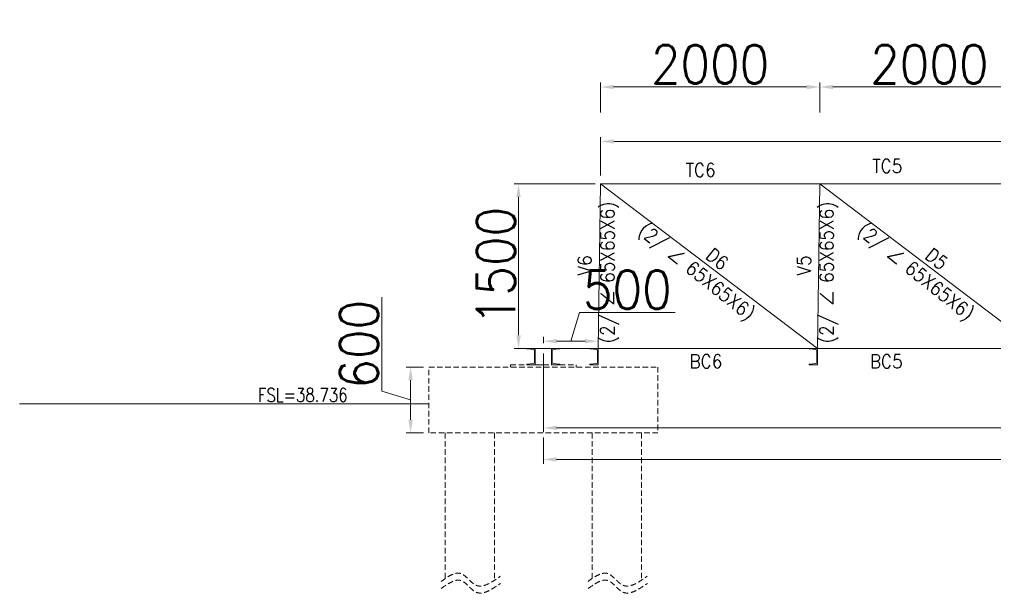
# Model space of a CAD drawing. Header units: millimetres. Extents: x 0 to 1124626, y -157535 to 82123.
# Drawn here: x 143817 to 152712, y 45463 to 50716 of the extents above; entities that cross this region are included whole.
import ezdxf

# ---------------------------------------------------------------- set-up
doc = ezdxf.new("R2010")
doc.units = ezdxf.units.MM
doc.header["$MEASUREMENT"] = 0
doc.linetypes.add('HIDDEN', pattern=[0.375, 0.25, -0.125])
for name, color, linetype, lineweight in [('CN', 253, 'Continuous', 15), ('Dim', 6, 'Continuous', 13), ('HIDE', 251, 'HIDDEN', 13), ('STR. STEEL', 25, 'Continuous', 18), ('Text', 7, 'Continuous', 15)]:
    doc.layers.add(name, color=color, linetype=linetype, lineweight=lineweight)
doc.styles.add('style1', font='romans.shx', dxfattribs={"width": 0.9, "height": 300})
doc.dimstyles.new('Copy of DIM-1', dxfattribs={"dimscale": 40, "dimtxt": 125, "dimasz": 3, "dimexe": 1, "dimexo": 1.2, "dimgap": 0.8, "dimtad": 1, "dimdec": 0, "dimzin": 1, "dimdsep": 46, "dimtxsty": 'style1', "dimcen": 2, "dimclrd": 8, "dimclre": 8, "dimclrt": 7, "dimadec": 0, "dimazin": 0, "dimtfac": 1, "dimtdec": 0, "dimtofl": 0, "dimtmove": 1, "dimatfit": 3, "dimfxl": 1, "dimtolj": 1, "dimtzin": 0, "dimlwd": 9, "dimlwe": 9, "dimarcsym": 1})

# ---------------------------------------------------------------- blocks, each defined once
blk = doc.blocks.new('*D164')
at = {"layer": 'DEFPOINTS', "color": 0, "ltscale": 20, "transparency": 16777216}
for p in [(149117.6, 49603.8), (149117.6, 49244.9), (171117.2, 49217.3)]:
    blk.add_point(p, dxfattribs=at)
at = {"layer": 'Dim', "color": 8, "lineweight": 9, "ltscale": 20, "transparency": 16777216}
for p, q in [((149117.6, 49292.9), (149117.6, 49643.8)), ((171117.2, 49265.3), (171117.2, 49643.8)), ((170997.2, 49603.8), (149237.6, 49603.8))]:
    blk.add_line(p, q, dxfattribs=at)
at = {"layer": 'Dim', "color": 8, "ltscale": 20, "transparency": 16777216}
for points in [[(149237.6, 49623.8), (149237.6, 49583.8), (149117.6, 49603.8)], [(170997.2, 49583.8), (170997.2, 49623.8), (171117.2, 49603.8)]]:
    blk.add_solid(points, dxfattribs=at)
at = {"layer": 'Dim', "color": 7, "ltscale": 20, "transparency": 16777216, "insert": (160117.4, 49901.8), "char_height": 350, "attachment_point": 5, "style": 'style1'}
blk.add_mtext('\\A1;2/ ISMC 150', dxfattribs=at)
blk = doc.blocks.new('*D165')
at = {"layer": 'DEFPOINTS', "color": 0, "ltscale": 20, "transparency": 16777216}
for p in [(148596.5, 47716.9), (171596.5, 47716.9), (171596.5, 46991.2)]:
    blk.add_point(p, dxfattribs=at)
at = {"layer": 'Dim', "color": 8, "lineweight": 9, "ltscale": 20, "transparency": 16777216}
for p, q in [((148596.5, 47668.9), (148596.5, 46951.2)), ((171596.5, 47668.9), (171596.5, 46951.2)), ((148716.5, 46991.2), (171476.5, 46991.2))]:
    blk.add_line(p, q, dxfattribs=at)
at = {"layer": 'Dim', "color": 8, "ltscale": 20, "transparency": 16777216}
for points in [[(148716.5, 47011.2), (148716.5, 46971.2), (148596.5, 46991.2)], [(171476.5, 46971.2), (171476.5, 47011.2), (171596.5, 46991.2)]]:
    blk.add_solid(points, dxfattribs=at)
at = {"layer": 'Dim', "color": 7, "ltscale": 20, "transparency": 16777216, "insert": (160096.5, 47289.2), "char_height": 350, "attachment_point": 5, "style": 'style1'}
blk.add_mtext('\\A1;2/ ISMC 200', dxfattribs=at)
blk = doc.blocks.new('*D166')
at = {"layer": 'DEFPOINTS', "color": 0, "ltscale": 20, "transparency": 16777216}
for p in [(153117.2, 50100.7), (151117.2, 49821.2), (153117.2, 49821.2)]:
    blk.add_point(p, dxfattribs=at)
at = {"layer": 'Dim', "color": 8, "lineweight": 9, "ltscale": 20, "transparency": 16777216}
for p, q in [((151117.2, 49869.2), (151117.2, 50140.7)), ((151237.2, 50100.7), (152997.2, 50100.7)), ((153117.2, 49869.2), (153117.2, 50140.7))]:
    blk.add_line(p, q, dxfattribs=at)
at = {"layer": 'Dim', "color": 8, "ltscale": 20, "transparency": 16777216}
for points in [[(151237.2, 50120.7), (151237.2, 50080.7), (151117.2, 50100.7)], [(152997.2, 50080.7), (152997.2, 50120.7), (153117.2, 50100.7)]]:
    blk.add_solid(points, dxfattribs=at)
at = {"layer": 'Dim', "color": 7, "ltscale": 20, "transparency": 16777216, "insert": (152117.2, 50307.7), "char_height": 350, "attachment_point": 5, "style": 'style1'}
blk.add_mtext('\\A1;2000', dxfattribs=at)
blk = doc.blocks.new('*D175')
at = {"layer": 'DEFPOINTS', "color": 0, "ltscale": 20, "transparency": 16777216}
for p in [(171596.5, 47075.6), (148596.5, 46951.2), (171596.5, 46704.4)]:
    blk.add_point(p, dxfattribs=at)
at = {"layer": 'Dim', "color": 8, "lineweight": 9, "ltscale": 20, "transparency": 16777216}
for p, q in [((171596.5, 47027.6), (171596.5, 46664.4)), ((148596.5, 46903.2), (148596.5, 46664.4)), ((148716.5, 46704.4), (171476.5, 46704.4))]:
    blk.add_line(p, q, dxfattribs=at)
at = {"layer": 'Dim', "color": 8, "ltscale": 20, "transparency": 16777216}
for points in [[(148716.5, 46724.4), (148716.5, 46684.4), (148596.5, 46704.4)], [(171476.5, 46684.4), (171476.5, 46724.4), (171596.5, 46704.4)]]:
    blk.add_solid(points, dxfattribs=at)
at = {"layer": 'Dim', "color": 7, "ltscale": 20, "transparency": 16777216, "insert": (160096.5, 46911.4), "char_height": 350, "attachment_point": 5, "style": 'style1'}
blk.add_mtext('\\A1;23000', dxfattribs=at)
blk = doc.blocks.new('*D179')
at = {"layer": 'DEFPOINTS', "color": 0, "ltscale": 20, "transparency": 16777216}
for p in [(148369.8, 49217.3), (149117.2, 49217.3), (149096.5, 47716.9)]:
    blk.add_point(p, dxfattribs=at)
at = {"layer": 'Dim', "color": 8, "lineweight": 9, "ltscale": 20, "transparency": 16777216}
for p, q in [((149069.2, 49217.3), (148329.8, 49217.3)), ((148369.8, 47836.9), (148369.8, 49097.3)), ((149048.5, 47716.9), (148329.8, 47716.9))]:
    blk.add_line(p, q, dxfattribs=at)
at = {"layer": 'Dim', "color": 8, "ltscale": 20, "transparency": 16777216}
for points in [[(148389.8, 49097.3), (148349.8, 49097.3), (148369.8, 49217.3)], [(148349.8, 47836.9), (148389.8, 47836.9), (148369.8, 47716.9)]]:
    blk.add_solid(points, dxfattribs=at)
at = {"layer": 'Dim', "color": 7, "ltscale": 20, "transparency": 16777216, "insert": (148162.8, 48467.1), "char_height": 350, "attachment_point": 5, "rotation": 90, "style": 'style1'}
blk.add_mtext('\\A1;1500', dxfattribs=at)
blk = doc.blocks.new('*D177')
at = {"layer": 'DEFPOINTS', "color": 0, "ltscale": 20, "transparency": 16777216}
for p in [(151117.2, 50100.7), (149117.2, 49821.2), (151117.2, 49821.2)]:
    blk.add_point(p, dxfattribs=at)
at = {"layer": 'Dim', "color": 8, "lineweight": 9, "ltscale": 20, "transparency": 16777216}
for p, q in [((149117.2, 49869.2), (149117.2, 50140.7)), ((149237.2, 50100.7), (150997.2, 50100.7)), ((151117.2, 49869.2), (151117.2, 50140.7))]:
    blk.add_line(p, q, dxfattribs=at)
at = {"layer": 'Dim', "color": 8, "ltscale": 20, "transparency": 16777216}
for points in [[(149237.2, 50120.7), (149237.2, 50080.7), (149117.2, 50100.7)], [(150997.2, 50080.7), (150997.2, 50120.7), (151117.2, 50100.7)]]:
    blk.add_solid(points, dxfattribs=at)
at = {"layer": 'Dim', "color": 7, "ltscale": 20, "transparency": 16777216, "insert": (150117.2, 50307.7), "char_height": 350, "attachment_point": 5, "style": 'style1'}
blk.add_mtext('\\A1;2000', dxfattribs=at)
blk = doc.blocks.new('*D180')
at = {"layer": 'DEFPOINTS', "color": 0, "ltscale": 20, "transparency": 16777216}
for p in [(148596.5, 47782.1), (148596.5, 47716.9), (149096.5, 47716.9)]:
    blk.add_point(p, dxfattribs=at)
at = {"layer": 'Dim', "color": 8, "lineweight": 9, "ltscale": 20, "transparency": 16777216}
for p, q in [((148925.4, 48045.1), (148846.5, 47782.1)), ((149799, 48045.1), (148925.4, 48045.1)), ((148596.5, 47764.9), (148596.5, 47822.1)), ((148976.5, 47782.1), (148716.5, 47782.1)), ((149096.5, 47764.9), (149096.5, 47822.1))]:
    blk.add_line(p, q, dxfattribs=at)
at = {"layer": 'Dim', "color": 8, "ltscale": 20, "transparency": 16777216}
for points in [[(148716.5, 47802.1), (148716.5, 47762.1), (148596.5, 47782.1)], [(148976.5, 47762.1), (148976.5, 47802.1), (149096.5, 47782.1)]]:
    blk.add_solid(points, dxfattribs=at)
at = {"layer": 'Dim', "color": 7, "ltscale": 20, "transparency": 16777216, "insert": (149362.2, 48252.1), "char_height": 350, "attachment_point": 5, "style": 'style1'}
blk.add_mtext('\\A1;500', dxfattribs=at)
blk = doc.blocks.new('*D181')
at = {"layer": 'DEFPOINTS', "color": 0, "ltscale": 20, "transparency": 16777216}
for p in [(147385.2, 47546.2), (147551.5, 47546.2), (147551.5, 46946.2)]:
    blk.add_point(p, dxfattribs=at)
at = {"layer": 'Dim', "color": 8, "lineweight": 9, "ltscale": 20, "transparency": 16777216}
for p, q in [((147122.2, 48182.9), (147122.2, 47325.1)), ((147503.5, 47546.2), (147345.2, 47546.2)), ((147385.2, 47066.2), (147385.2, 47426.2)), ((147122.2, 47325.1), (147385.2, 47246.2)), ((147503.5, 46946.2), (147345.2, 46946.2))]:
    blk.add_line(p, q, dxfattribs=at)
at = {"layer": 'Dim', "color": 8, "ltscale": 20, "transparency": 16777216}
for points in [[(147405.2, 47426.2), (147365.2, 47426.2), (147385.2, 47546.2)], [(147365.2, 47066.2), (147405.2, 47066.2), (147385.2, 46946.2)]]:
    blk.add_solid(points, dxfattribs=at)
at = {"layer": 'Dim', "color": 7, "ltscale": 20, "transparency": 16777216, "insert": (146915.2, 47754), "char_height": 350, "attachment_point": 5, "rotation": 90, "style": 'style1'}
blk.add_mtext('\\A1;600', dxfattribs=at)

msp = doc.modelspace()

# ---------------------------------------------------------------- linework, layer by layer
at = {"layer": 'CN', "ltscale": 20}
for p, q in [((149117.2254, 49217.2755), (149096.5285, 47716.9185)), ((151117.2254, 49217.2755), (151096.5285, 47716.9185)), ((148471.5285, 47716.9185), (169096.5285, 47716.9185))]:
    msp.add_line(p, q, dxfattribs=at)
at = {"layer": 'CN', "linetype": 'Continuous', "ltscale": 5}
for p, q in [((149117.2254, 49217.2755), (171117.2254, 49217.2755)), ((149117.2254, 49217.2755), (151096.5285, 47716.9185)), ((151117.2254, 49217.2755), (153096.5285, 47716.9185))]:
    msp.add_line(p, q, dxfattribs=at)
at = {"layer": 'Dim', "ltscale": 20}
for p, q in [((148546.5285, 47716.9185), (148646.5285, 47716.9185)), ((148546.5285, 47566.9185), (148646.5285, 47566.9185)), ((143816.9635, 47211.9185), (147551.5285, 47211.9185))]:
    msp.add_line(p, q, dxfattribs=at)
at = {"layer": 'HIDE', "linetype": 'HIDDEN', "ltscale": 200}
for p, q in [((148296.5285, 47566.9185), (148896.5285, 47566.9185)), ((148296.5285, 47566.9185), (148296.5285, 47546.1508)), ((148896.5285, 47566.9185), (148896.5285, 47546.1508)), ((147701.5285, 46946.1508), (147701.5285, 45615.4184)), ((148151.5285, 46946.1508), (148151.5285, 45615.4184)), ((149041.5285, 46946.1508), (149041.5285, 45615.4184)), ((149491.5285, 46946.1508), (149491.5285, 45615.4184))]:
    msp.add_line(p, q, dxfattribs=at)
msp.add_lwpolyline([(149641.5285, 47546.1508), (149641.5285, 46946.1508), (147551.5285, 46946.1508), (147551.5285, 47546.1508)], close=True, dxfattribs=at)
for points in [[(147663.4516, 45591.5505), (147845.8745, 45662.2068), (147979.3935, 45557.7213), (148203.3538, 45637.8108)], [(149003.4516, 45591.5505), (149185.8745, 45662.2068), (149319.3935, 45557.7213), (149543.3538, 45637.8108)], [(147665.0155, 45527.4914), (147847.4384, 45598.1478), (147980.9574, 45493.6623), (148204.9177, 45573.7517)], [(149005.0155, 45527.4914), (149187.4384, 45598.1478), (149320.9574, 45493.6623), (149544.9177, 45573.7517)]]:
    msp.add_spline(points, degree=3, dxfattribs=at)
at = {"layer": 'STR. STEEL', "ltscale": 20}
for points in [[(148521.5285, 47566.9185), (148446.5285, 47566.9185), (148446.5285, 47570.1156, -0.383864035), (148448.6776, 47572.5025), (148506.8738, 47578.6192, 0.383864035), (148515.8285, 47588.5644), (148515.8285, 47695.2726, 0.383864035), (148506.8738, 47705.2178), (148448.6776, 47711.3344, -0.383864035), (148446.5285, 47713.7213), (148446.5285, 47716.9185), (148521.5285, 47716.9185)], [(148671.5285, 47566.9185), (148746.5285, 47566.9185), (148746.5285, 47570.1156, 0.383864035), (148744.3793, 47572.5025), (148686.1832, 47578.6192, -0.383864035), (148677.2285, 47588.5644), (148677.2285, 47695.2726, -0.383864035), (148686.1832, 47705.2178), (148744.3793, 47711.3344, 0.383864035), (148746.5285, 47713.7213), (148746.5285, 47716.9185), (148671.5285, 47716.9185)], [(149096.5285, 47566.9185), (149021.5285, 47566.9185), (149021.5285, 47570.1156, -0.383864035), (149023.6776, 47572.5025), (149081.8738, 47578.6192, 0.383864035), (149090.8285, 47588.5644), (149090.8285, 47695.2726, 0.383864035), (149081.8738, 47705.2178), (149023.6776, 47711.3344, -0.383864035), (149021.5285, 47713.7213), (149021.5285, 47716.9185), (149096.5285, 47716.9185)], [(151096.5285, 47566.9185), (151021.5285, 47566.9185), (151021.5285, 47570.1156, -0.383864035), (151023.6776, 47572.5025), (151081.8738, 47578.6192, 0.383864035), (151090.8285, 47588.5644), (151090.8285, 47695.2726, 0.383864035), (151081.8738, 47705.2178), (151023.6776, 47711.3344, -0.383864035), (151021.5285, 47713.7213), (151021.5285, 47716.9185), (151096.5285, 47716.9185)]]:
    msp.add_lwpolyline(points, format="xyb", close=True, dxfattribs=at)

# ---------------------------------------------------------------- texts
at = {"layer": 'Text', "ltscale": 20, "style": 'style1', "width": 0.8}
msp.add_text('FSL=38.736', height=125, dxfattribs=at).set_placement((145992.0271, 47229.6308))
at = {"layer": 'Text', "ltscale": 20, "char_height": 125, "width": 111.984005, "attachment_point": 1, "style": 'style1'}
for s, insert in [('TC6', (149892.8751, 49405.8293)), ('TC5', (151596.009, 49442.1608)), ('BC6', (149929.8085, 47660.2593)), ('BC5', (151575.312, 47660.2593))]:
    msp.add_mtext(s, dxfattribs=dict(at, insert=insert))
at = {"layer": 'Text', "ltscale": 20, "char_height": 125, "attachment_point": 1, "style": 'style1'}
for s, insert, width, rotation in [('\\pxi10.7408;V6\\P\\pi5.79088;(2/ ∠ 65X65X6)', (148910.3241, 47039.1944), 2273.07458, 90), ('\\pxi10.7408;V5\\P\\pi5.79088;(2/ ∠ 65X65X6)', (150910.3241, 47039.2809), 2273.07458, 90), ('\\pxi10.5624;D6\\P\\pi5.59088;(2/ ∠ 65X65X6)', (149114.3298, 49468.2299), 2822.717504, 321.33452198), ('\\pxi10.5624;D5\\P\\pi5.59088;(2/ ∠ 65X65X6)', (151114.3298, 49468.2299), 2822.717504, 321.33452198)]:
    msp.add_mtext(s, dxfattribs=dict(at, insert=insert, width=width, rotation=rotation))

# ---------------------------------------------------------------- dimensions: what is measured, and where the dimension line sits
at = {"layer": 'Dim', "ltscale": 20}
dim = msp.add_linear_dim(base=(149117.6059, 49603.842), p1=(171117.2254, 49217.2755), p2=(149117.6059, 49244.8597), angle=180, text='2/ ISMC 150', dimstyle='Copy of DIM-1', override={"dimtxt": 125}, dxfattribs=at)
dim.commit()
dim.dimension.update_dxf_attribs({"geometry": '*D164', "text_midpoint": (160117.4157, 49901.842)})
for base, p1, p2, picture, middle in [((151117.2254, 50100.7295), (149117.2254, 49821.2156), (151117.2254, 49821.2156), '*D177', (150117.2254, 50307.7295)), ((153117.2254, 50100.7295), (151117.2254, 49821.2156), (153117.2254, 49821.2156), '*D166', (152117.2254, 50307.7295)), ((148596.5285, 47782.1496), (149096.5285, 47716.9185), (148596.5285, 47716.9185), '*D180', (148957.4285, 48252.1496)), ((171596.5285, 46704.3808), (148596.5285, 46951.2307), (171596.5285, 47075.5841), '*D175', (160096.5285, 46911.3808))]:
    dim = msp.add_linear_dim(base=base, p1=p1, p2=p2, dimstyle='Copy of DIM-1', override={"dimtxt": 125}, dxfattribs=at)
    dim.commit()
    dim.dimension.update_dxf_attribs({"geometry": picture, "text_midpoint": middle})
for base, p1, p2, picture, middle in [((148369.7561, 49217.2755), (149096.5285, 47716.9185), (149117.2254, 49217.2755), '*D179', (148162.7561, 48467.097)), ((147385.1759, 47546.1508), (147551.5285, 46946.1508), (147551.5285, 47546.1508), '*D181', (146915.1759, 47357.0509))]:
    dim = msp.add_linear_dim(base=base, p1=p1, p2=p2, angle=90, dimstyle='Copy of DIM-1', override={"dimtxt": 125}, dxfattribs=at)
    dim.commit()
    dim.dimension.update_dxf_attribs({"geometry": picture, "text_midpoint": middle})
dim = msp.add_linear_dim(base=(171596.5285, 46991.2307), p1=(148596.5285, 47716.9185), p2=(171596.5285, 47716.9185), text='2/ ISMC 200', dimstyle='Copy of DIM-1', override={"dimtxt": 125}, dxfattribs=at)
dim.commit()
dim.dimension.update_dxf_attribs({"geometry": '*D165', "text_midpoint": (160096.5285, 47289.2307)})

doc.saveas('drawing.dxf')
